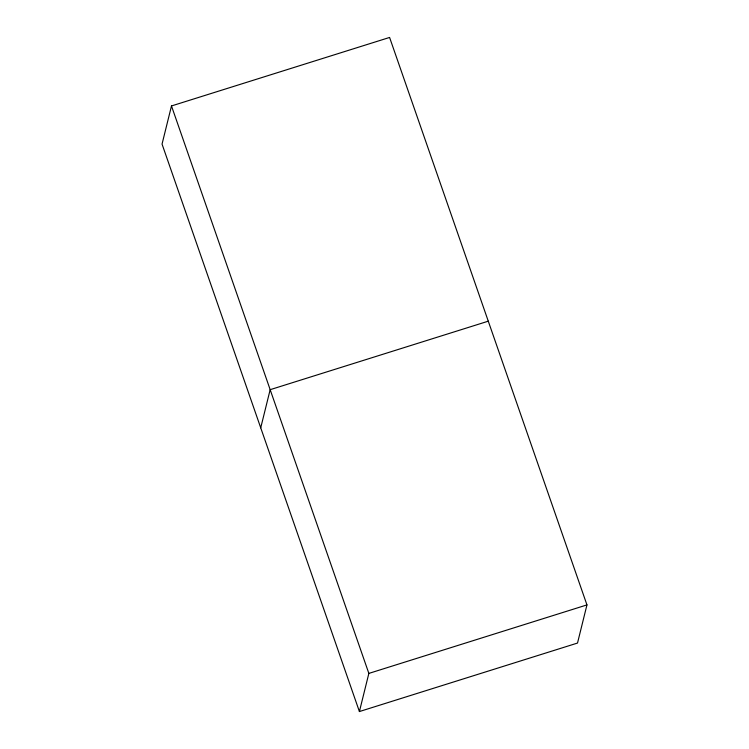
<?xml version="1.0" encoding="UTF-8"?>
<svg xmlns="http://www.w3.org/2000/svg" width="749" height="749" viewBox="0 0 749 749"><rect width="100%" height="100%" fill="white"/><g stroke="black" fill="none" stroke-linecap="round" stroke-linejoin="round"><path stroke-width="1.12" d="M171.484 105.946L162.046 144.089L359.408 711.55L577.516 643.054L586.954 604.911L389.592 37.45L171.484 105.946L368.854 673.407L359.408 711.55M260.727 427.819L270.164 389.677L488.273 321.181M368.854 673.407L586.954 604.911"/></g></svg>
